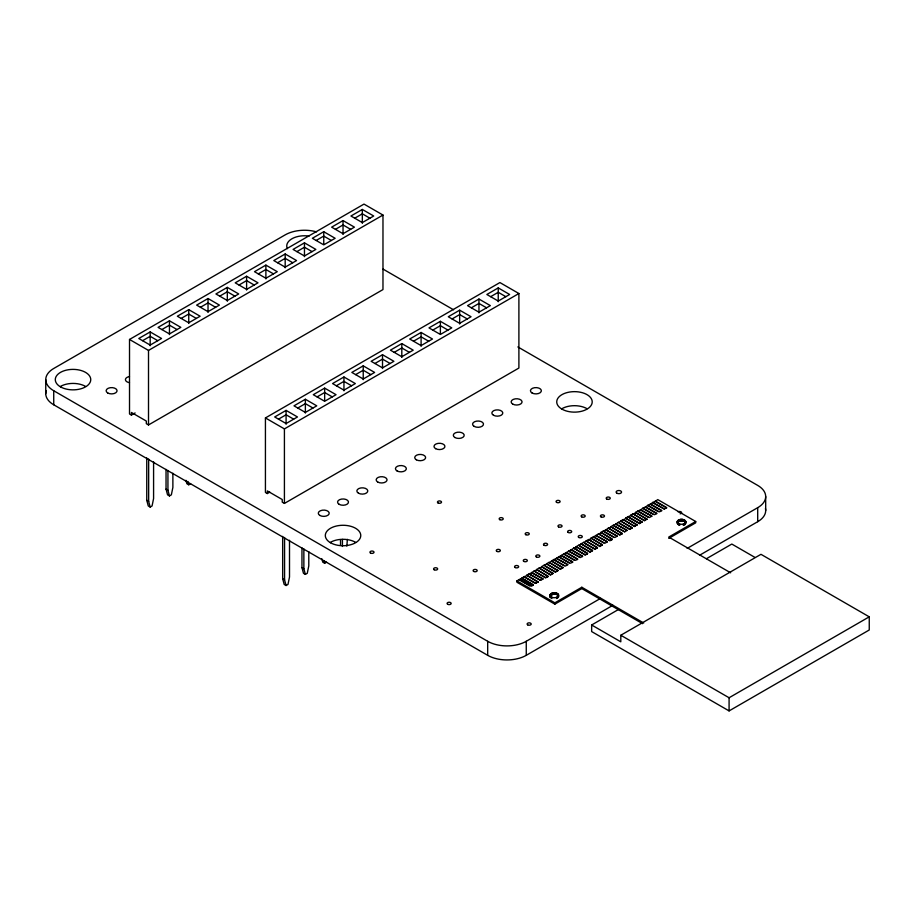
<?xml version="1.0" encoding="UTF-8"?>
<svg xmlns="http://www.w3.org/2000/svg" width="915" height="915" viewBox="0 0 915 915"><rect width="100%" height="100%" fill="white"/><g stroke="black" fill="none" stroke-linecap="round" stroke-linejoin="round"><path stroke-width="1.37" d="M346.854 546.083L347.368 539.37M677.226 521.596C678.564 518.485 684.454 518.485 685.793 521.596M677.226 522.911C678.564 519.8 684.454 519.8 685.793 522.911M550.178 594.601L550.178 597.198L550.178 594.601C551.985 592.028 557.269 591.994 558.607 595.024M550.041 596.34C551.379 593.229 557.269 593.229 558.607 596.34M558.607 595.459C557.269 598.57 551.379 598.57 550.041 595.459M558.607 596.774L558.47 594.601M685.793 522.03C684.454 525.141 678.564 525.141 677.226 522.03M685.793 523.346L685.655 521.173M685.026 524.547L684.546 524.878L684.546 523.563M129.518 339.465L363.998 204.091L382.973 215.048L382.973 289.575L148.505 424.949L146.331 423.691L146.331 421.06L131.417 412.459L131.417 415.09L129.518 413.992L129.518 339.465L148.505 350.422L382.973 215.048M150.174 331.928L138.783 338.493L150.174 345.069L161.566 338.493L150.174 331.928L150.174 345.744M169.458 320.788L158.066 327.364L169.458 333.941L180.85 327.364L169.458 320.788L169.458 334.615M188.742 309.647L177.35 316.224L188.742 322.801L200.133 316.224L188.742 309.647L188.742 323.475M208.025 298.519L196.645 305.095L208.025 311.672L219.417 305.095L208.025 298.519L208.025 312.347M227.32 287.379L215.929 293.955L227.32 300.532L238.712 293.955L227.32 287.379L227.32 301.207M246.604 276.25L235.212 282.827L246.604 289.403L257.996 282.827L246.604 276.25L246.604 290.078M265.888 265.11L254.496 271.686L265.888 278.263L277.279 271.686L265.888 265.11L265.888 278.938M285.183 253.981L273.791 260.558L285.183 267.134L296.563 260.558L285.183 253.981L285.183 267.809M304.466 242.841L293.075 249.418L304.466 255.994L315.858 249.418L304.466 242.841L304.466 256.669M323.75 231.712L312.358 238.289L323.75 244.854L335.142 238.289L323.75 231.712L323.75 244.191M343.034 220.572L331.642 227.149L343.034 233.725L354.425 227.149L343.034 220.572L343.034 234.4M362.329 209.444L350.937 216.009L362.329 222.585L373.709 216.009L362.329 209.444L362.329 223.26M142.58 340.689L150.174 336.308L157.769 340.689M161.864 329.56L169.458 325.168L177.053 329.56M181.147 318.42L188.742 314.039L196.336 318.42M200.442 307.28L208.025 302.899L215.62 307.28M219.726 296.151L227.32 291.771L234.915 296.151M239.009 285.011L246.604 280.631L254.198 285.011M258.293 273.882L265.888 269.502L273.482 273.882M277.588 262.742L285.183 258.362L292.766 262.742M296.872 251.614L304.466 247.222L312.061 251.614M316.155 240.473L323.75 236.093L331.344 240.473M335.439 229.345L343.034 224.953L350.628 229.345M354.734 218.205L362.329 213.824L369.912 218.205M131.417 415.09L135.123 412.951M265.43 417.938L499.91 282.563L518.897 293.521L518.897 368.047L284.416 503.422L282.243 502.163L282.243 499.533L267.329 490.92L267.329 493.551L265.43 492.464L265.43 417.938L284.416 428.895L518.897 293.521M286.086 410.389L274.694 416.966L286.086 423.542L297.478 416.966L286.086 410.389L286.086 424.217M305.37 399.26L293.99 405.837L305.37 412.413L316.762 405.837L305.37 399.26L305.37 413.088M324.665 388.12L313.273 394.697L324.665 401.273L336.057 394.697L324.665 388.12L324.665 400.598M343.949 376.991L332.557 383.568L343.949 390.145L355.34 383.568L343.949 376.991L343.949 390.819M363.232 365.851L351.84 372.428L363.232 379.004L374.624 372.428L363.232 365.851L363.232 379.679M382.516 354.723L371.135 361.299L382.516 367.876L393.907 361.299L382.516 354.723L382.516 368.539M401.811 343.582L390.419 350.159L401.811 356.736L413.203 350.159L401.811 343.582L401.811 357.41M421.094 332.454L409.703 339.019L421.094 345.596L432.486 339.019L421.094 332.454L421.094 346.27M440.378 321.314L428.986 327.89L440.378 334.467L451.77 327.89L440.378 321.314L440.378 333.792M459.662 310.174L448.281 316.75L459.662 323.327L471.053 316.75L459.662 310.174L459.662 324.001M478.957 299.045L467.565 305.621L478.957 312.198L490.349 305.621L478.957 299.045L478.957 312.873M498.24 287.905L486.849 294.481L498.24 301.058L509.632 294.481L498.24 287.905L498.24 301.733M278.492 419.162L286.086 414.781L293.681 419.162M297.787 408.021L305.37 403.641L312.964 408.021M317.07 396.893L324.665 392.512L332.259 396.893M336.354 385.753L343.949 381.372L351.543 385.753M355.638 374.624L363.232 370.232L370.827 374.624M374.933 363.484L382.516 359.103L390.11 363.484M394.216 352.355L401.811 347.963L409.405 352.355M413.5 341.215L421.094 336.834L428.689 341.215M432.784 330.086L440.378 325.694L447.973 330.086M452.079 318.946L459.662 314.566L467.256 318.946M471.362 307.806L478.957 303.425L486.551 307.806M490.646 296.677L498.24 292.297L505.835 296.677M146.755 457.9L146.755 500.299L148.276 505.961L150.174 507.059L152.073 505.961L153.583 498.538L153.583 461.8M166.038 469.384L166.038 489.159L167.559 494.832L169.458 495.93L171.357 494.832L172.878 487.409L172.878 473.272M185.939 480.295L186.843 483.692L188.742 484.79L190.64 483.692M267.329 493.551L269.799 492.133M282.666 536.373L282.666 578.772L284.188 584.433L286.086 585.531L287.985 584.433L289.506 577.01L289.506 540.273M301.961 547.845L301.961 567.632L303.471 573.305L305.37 574.391L307.268 573.305L308.79 565.882L308.79 551.745M321.851 558.768L322.766 562.165L324.665 563.263L326.563 562.165M642.559 623.653L581.814 588.574L554.856 604.14L516.895 582.226L516.895 580.911L519.354 579.492L530.734 586.069L533.171 585.097L531.958 585.806L520.566 579.229M533.171 585.097L521.779 578.086L524.295 576.633L535.687 583.21L538.112 581.803L535.687 583.21M538.112 582.249L526.72 575.226L529.236 573.774L540.628 580.35L543.053 578.955L531.672 572.813L529.236 573.774M531.672 572.813L534.188 570.926L545.569 577.502L548.005 576.53L545.569 577.937L535.321 572.024M548.005 576.53L536.613 569.519L539.129 568.066L550.521 574.643L552.946 573.248L550.521 575.089L539.129 568.066M552.946 573.682L541.554 566.671L544.07 565.218L555.462 571.795L557.887 570.388L555.462 572.23L545.214 566.305M557.887 570.823L546.507 563.812L549.023 562.359L560.403 568.936L562.839 567.529L560.403 569.37L549.023 562.359M562.839 567.975L551.448 560.952L553.964 559.5L565.356 566.076L567.78 564.681L556.389 558.539L553.964 559.5M556.389 558.539L558.905 556.652L570.297 563.228L572.721 562.256L561.341 555.691L558.905 556.652M561.341 555.691L563.846 553.792L575.238 560.369L577.674 559.408L566.282 552.832L563.846 553.792M566.282 552.832L568.798 550.944L580.19 557.521L582.615 556.549L571.223 549.972L568.798 550.944M571.223 549.972L573.739 548.085L585.131 554.662L587.556 553.701L585.131 555.096L573.739 548.085M587.556 553.701L576.176 546.678L578.68 545.226L590.072 551.802L592.508 550.407L590.072 552.248L579.824 546.324M592.508 550.841L581.116 543.83L583.633 542.378L595.024 548.954L597.449 547.547L595.024 549.389L584.765 543.476M597.449 547.982L586.058 540.971L588.574 539.518L599.965 546.095L602.39 544.7L599.965 546.529L588.574 539.518M602.39 545.134L591.01 538.123L593.515 536.67L604.907 543.247L607.343 541.84L595.951 535.698L593.515 536.67M595.951 535.698L598.467 533.811L609.859 540.388L612.284 539.427L609.859 540.822L598.467 533.811M611.14 538.763L600.892 532.404L603.408 530.952L614.8 537.528L617.225 536.133L605.844 529.991L603.408 530.952M605.844 529.991L608.349 528.104L619.741 534.68L622.177 533.708L619.741 535.115L608.349 528.104M622.177 533.708L610.785 526.697L613.302 525.244L624.693 531.821L627.118 530.426L615.726 524.284L613.302 525.244M615.726 524.284L618.243 522.396L629.634 528.973L632.059 528.001L629.634 529.408L619.386 523.483M632.059 528.001L620.667 520.99L623.184 519.537L634.575 526.114L637.012 524.707L634.575 526.548L623.184 519.537M637.012 525.153L625.62 518.13L628.136 516.678L639.528 523.254L641.953 521.859L639.528 523.7L629.268 517.776M641.953 522.293L630.561 515.282L633.077 513.83L644.469 520.406L646.894 518.999L644.469 520.841L633.077 513.83M646.894 519.434L635.502 512.423L638.018 510.97L649.41 517.547L651.846 516.151L640.454 510.01L638.018 510.97M640.454 510.01L642.971 508.122L654.351 514.699L656.787 513.727L645.395 507.15L642.971 508.122M645.395 507.15L647.912 505.263L659.303 511.84L661.728 510.879L650.336 504.302L647.912 505.263M650.336 504.302L652.852 502.404L664.244 508.98L666.68 508.019L655.289 501.443L652.852 502.404M655.289 501.443L657.748 499.59L695.709 521.504L695.709 522.82L668.751 538.386M519.354 579.492L521.779 578.52M524.295 576.633L526.72 575.672M536.613 569.965L534.188 570.926M539.129 568.512L541.554 567.106M546.507 564.246L544.07 565.218M549.023 562.794L551.448 561.398M573.739 548.52L576.176 547.124M581.116 544.265L578.68 545.226M586.058 541.417L583.633 542.378M588.574 539.964L591.01 538.558M598.467 534.246L600.892 532.85M608.349 528.538L610.785 527.143M620.667 521.424L618.243 522.396M623.184 519.972L625.62 518.576M630.561 515.717L628.136 516.678M633.077 514.264L635.502 512.869M574.963 548.691L577.434 547.273M516.895 580.911L554.856 602.825L581.814 587.258L643.702 623.001M695.709 521.504L668.751 537.071L730.65 572.801M316.533 231.872A27.278 15.749 0 0 0 285.183 234.869L53.733 368.482A27.278 15.749 0 0 0 53.733 390.751L487.684 641.289A27.278 15.749 0 0 0 526.262 641.289L600.514 598.421M687.154 548.405L757.7 507.676A27.278 15.749 0 0 0 757.7 485.407L517.856 346.934M46.276 390.579A27.278 15.749 0 0 0 53.733 404.785L487.684 655.323A27.278 15.749 0 0 0 526.262 655.323L612.89 605.307M699.529 555.279L757.7 521.699A27.278 15.749 0 0 0 765.455 508.511M591.65 624.991L620.805 641.815L620.805 635.25L760.971 554.318L869.25 616.836L869.25 629.989L729.083 710.909L591.65 631.567L591.65 624.991L618.254 609.619M706.414 558.733L731.817 544.059L754.898 557.384M620.805 635.25L729.083 697.756L869.25 616.836M383.088 269.124L453.566 309.808M655.289 501.008L666.68 507.585M652.852 502.85L664.244 508.98M650.336 503.856L661.728 510.433M647.912 505.698L658.16 511.622M645.395 506.716L656.787 513.292M642.971 508.557L653.219 514.47M640.454 509.575L651.846 516.151M638.018 511.416L648.277 517.33M635.502 512.423L646.894 518.999M630.561 515.282L641.953 521.859M625.62 518.13L637.012 524.707M620.667 520.99L632.059 527.566M615.726 523.849L627.118 530.426M613.302 525.69L624.693 531.821M610.785 526.697L622.177 533.273M605.844 529.556L617.225 536.133M603.408 531.398L613.656 537.311M600.892 532.404L612.284 538.981M595.951 535.264L607.343 541.84M593.515 537.105L603.774 543.018M591.01 538.123L602.39 544.7M586.058 540.971L597.449 547.547M581.116 543.83L592.508 550.407M576.176 546.678L587.556 553.255M571.223 549.538L582.615 556.114M568.798 551.379L580.19 557.521M566.282 552.397L577.674 558.974M563.846 554.238L574.105 560.152M561.341 555.245L572.721 561.821M558.905 557.086L569.153 563.011M556.389 558.104L567.78 564.681M553.964 559.946L564.212 565.859M551.448 560.952L562.839 567.529M546.507 563.812L557.887 570.388M541.554 566.671L552.946 573.248M536.613 569.519L548.005 576.095M531.672 572.378L543.053 578.955M529.236 574.22L540.628 580.35M526.72 575.226L538.112 581.803M524.295 577.068L534.543 582.992M521.779 578.086L533.171 584.662M519.354 579.927L529.602 585.84M166.038 489.159L167.937 490.257L169.458 495.93M301.961 567.632L303.86 568.73L305.37 574.391M146.755 500.299L148.653 501.397L150.174 507.059M282.666 578.772L284.565 579.858L286.086 585.531M324.059 560.998L324.665 563.263M187.838 481.393L188.742 484.79M765.683 496.536L765.683 510.57M757.7 507.676L757.7 521.699M729.083 697.756L729.083 710.909M685.404 520.761L685.404 522.076M685.404 522.865L685.404 524.181M685.026 520.395L685.026 521.71M684.546 520.063L684.546 521.378M683.974 519.777L683.974 521.093M683.974 523.849L683.974 525.164M683.322 519.56L683.322 520.875M683.322 524.055L683.322 525.37M682.624 519.423L682.624 520.738M681.881 519.343L681.881 520.658M681.137 519.343L681.137 520.658M680.394 519.423L680.394 520.738M679.696 519.56L679.696 520.875M679.696 524.055L679.696 525.37M679.044 519.777L679.044 521.093M679.044 523.849L679.044 525.164M678.473 520.063L678.473 521.378M678.473 523.563L678.473 524.878M677.992 520.395L677.992 521.71M677.615 520.761L677.615 522.076M677.615 522.865L677.615 524.181M677.363 521.173L677.226 523.346M581.814 587.258L581.814 588.574M558.219 594.19L558.219 595.505M558.219 596.294L558.219 597.609M557.841 593.824L557.841 595.139M557.361 593.492L557.361 594.807M557.361 596.992L557.361 598.307M556.789 593.206L556.789 594.521M556.789 597.278L556.789 598.593M556.137 593L556.137 594.315M555.439 592.851L555.439 594.167M554.856 602.825L554.856 604.14M554.696 592.771L554.696 594.087M553.952 592.771L553.952 594.087M553.209 592.851L553.209 594.167M552.511 593L552.511 594.315M551.859 593.206L551.859 594.521M551.859 597.278L551.859 598.593M551.288 593.492L551.288 594.807M551.288 596.992L551.288 598.307M550.807 593.824L550.807 595.139M550.43 594.19L550.43 595.505M550.43 596.294L550.43 597.609M526.262 641.289L526.262 655.323M487.684 641.289L487.684 655.323M342.427 539.393L342.427 546.461M340.529 539.713L340.529 545.363M303.86 548.943L303.86 568.73M284.565 537.471L284.565 579.858M284.416 428.895L284.416 503.422M167.937 470.47L167.937 490.257M148.653 458.998L148.653 501.397M148.505 350.422L148.505 424.949M53.733 390.751L53.733 404.785M45.75 379.622L45.75 393.644M287.344 248.651A17.728 10.237 0 0 1 309.053 236.116M678.152 523.757A4.3 2.482 0 0 1 680.154 520.967A4.3 2.482 0 0 1 685.335 521.356M550.967 597.186A4.3 2.482 0 0 1 552.969 594.395A4.3 2.482 0 0 1 558.15 594.784M678.141 511.851A2.047 1.19 0 0 1 681.366 512.091A2.047 1.19 0 0 1 680.12 513.83M129.472 382.664A5.456 3.145 0 0 1 125.435 379.622A5.456 3.145 0 0 1 129.472 376.58M561.936 408.685A17.728 10.237 0 0 1 587.007 408.685M60.493 386.416A17.728 10.237 0 0 1 85.564 386.416M330.498 542.298A17.728 10.237 0 0 1 355.569 542.298M561.936 409.131A17.728 10.237 0 0 0 591.605 404.544A17.728 10.237 0 0 0 569.885 391.997A17.728 10.237 0 0 0 561.936 409.131M60.493 386.862A17.728 10.237 0 0 0 90.15 382.264A17.728 10.237 0 0 0 68.442 369.729A17.728 10.237 0 0 0 60.493 386.862M330.498 542.744A17.728 10.237 0 0 0 360.167 538.157A17.728 10.237 0 0 0 338.447 525.622A17.728 10.237 0 0 0 330.498 542.744M496.845 551.379A2.047 1.19 0 0 0 500.276 550.853A2.047 1.19 0 0 0 497.76 549.4A2.047 1.19 0 0 0 496.845 551.379M544.093 545.26A2.047 1.19 0 0 0 547.525 544.722A2.047 1.19 0 0 0 545.02 543.27A2.047 1.19 0 0 0 544.093 545.26M523.849 561.398A2.047 1.19 0 0 0 527.28 560.872A2.047 1.19 0 0 0 524.764 559.42A2.047 1.19 0 0 0 523.849 561.398M515.168 567.529A2.047 1.19 0 0 0 518.599 566.991A2.047 1.19 0 0 0 516.083 565.539A2.047 1.19 0 0 0 515.168 567.529M527.703 624.865A2.047 1.19 0 0 0 531.135 624.339A2.047 1.19 0 0 0 528.618 622.886A2.047 1.19 0 0 0 527.703 624.865M447.664 604.266A2.047 1.19 0 0 0 451.095 603.74A2.047 1.19 0 0 0 448.579 602.287A2.047 1.19 0 0 0 447.664 604.266M434.156 569.748A2.047 1.19 0 0 0 437.599 569.221A2.047 1.19 0 0 0 435.082 567.769A2.047 1.19 0 0 0 434.156 569.748M556.629 502.381A2.047 1.19 0 0 0 560.06 501.855A2.047 1.19 0 0 0 557.555 500.402A2.047 1.19 0 0 0 556.629 502.381M581.7 516.861A2.047 1.19 0 0 0 585.131 516.335A2.047 1.19 0 0 0 582.626 514.882A2.047 1.19 0 0 0 581.7 516.861M578.806 537.46A2.047 1.19 0 0 0 582.237 536.933A2.047 1.19 0 0 0 579.733 535.481A2.047 1.19 0 0 0 578.806 537.46M525.77 534.68A2.047 1.19 0 0 0 529.202 534.143A2.047 1.19 0 0 0 526.697 532.69A2.047 1.19 0 0 0 525.77 534.68M499.739 519.64A2.047 1.19 0 0 0 503.17 519.114A2.047 1.19 0 0 0 500.654 517.661A2.047 1.19 0 0 0 499.739 519.64M536.384 556.949A2.047 1.19 0 0 0 539.816 556.412A2.047 1.19 0 0 0 537.311 554.97A2.047 1.19 0 0 0 536.384 556.949M558.562 526.88A2.047 1.19 0 0 0 561.993 526.354A2.047 1.19 0 0 0 559.477 524.901A2.047 1.19 0 0 0 558.562 526.88M568.204 532.45A2.047 1.19 0 0 0 571.635 531.924A2.047 1.19 0 0 0 569.119 530.471A2.047 1.19 0 0 0 568.204 532.45M438.022 502.941A2.047 1.19 0 0 0 441.453 502.415A2.047 1.19 0 0 0 438.937 500.963A2.047 1.19 0 0 0 438.022 502.941M370.518 553.049A2.047 1.19 0 0 0 373.949 552.523A2.047 1.19 0 0 0 371.433 551.07A2.047 1.19 0 0 0 370.518 553.049M600.995 516.861A2.047 1.19 0 0 0 604.426 516.335A2.047 1.19 0 0 0 601.91 514.882A2.047 1.19 0 0 0 600.995 516.861M473.696 571.418A2.047 1.19 0 0 0 477.127 570.891A2.047 1.19 0 0 0 474.622 569.439A2.047 1.19 0 0 0 473.696 571.418M616.904 493.196A2.722 1.578 0 0 0 621.468 492.487A2.722 1.578 0 0 0 618.128 490.566A2.722 1.578 0 0 0 616.904 493.196M606.771 499.041A2.047 1.19 0 0 0 610.202 498.515A2.047 1.19 0 0 0 607.697 497.062A2.047 1.19 0 0 0 606.771 499.041M532.05 392.981A5.456 3.145 0 0 0 541.177 391.574A5.456 3.145 0 0 0 534.486 387.708A5.456 3.145 0 0 0 532.05 392.981M107.741 392.981A5.456 3.145 0 0 0 116.868 391.574A5.456 3.145 0 0 0 110.189 387.708A5.456 3.145 0 0 0 107.741 392.981M319.895 515.465A5.456 3.145 0 0 0 329.023 514.058A5.456 3.145 0 0 0 322.343 510.193A5.456 3.145 0 0 0 319.895 515.465M339.179 504.337A5.456 3.145 0 0 0 348.306 502.918A5.456 3.145 0 0 0 341.627 499.064A5.456 3.145 0 0 0 339.179 504.337M358.463 493.196A5.456 3.145 0 0 0 367.59 491.79A5.456 3.145 0 0 0 360.91 487.924A5.456 3.145 0 0 0 358.463 493.196M377.758 482.056A5.456 3.145 0 0 0 386.873 480.65A5.456 3.145 0 0 0 380.194 476.795A5.456 3.145 0 0 0 377.758 482.056M397.041 470.928A5.456 3.145 0 0 0 406.168 469.509A5.456 3.145 0 0 0 399.489 465.655A5.456 3.145 0 0 0 397.041 470.928M416.325 459.788A5.456 3.145 0 0 0 425.452 458.381A5.456 3.145 0 0 0 418.773 454.526A5.456 3.145 0 0 0 416.325 459.788M435.609 448.659A5.456 3.145 0 0 0 444.736 447.241A5.456 3.145 0 0 0 438.056 443.386A5.456 3.145 0 0 0 435.609 448.659M454.904 437.519A5.456 3.145 0 0 0 464.019 436.112A5.456 3.145 0 0 0 457.34 432.257A5.456 3.145 0 0 0 454.904 437.519M474.187 426.39A5.456 3.145 0 0 0 483.314 424.972A5.456 3.145 0 0 0 476.635 421.117A5.456 3.145 0 0 0 474.187 426.39M512.755 404.121A5.456 3.145 0 0 0 521.882 402.703A5.456 3.145 0 0 0 515.202 398.849A5.456 3.145 0 0 0 512.755 404.121M493.471 415.25A5.456 3.145 0 0 0 502.598 413.843A5.456 3.145 0 0 0 495.919 409.977A5.456 3.145 0 0 0 493.471 415.25"/></g></svg>
